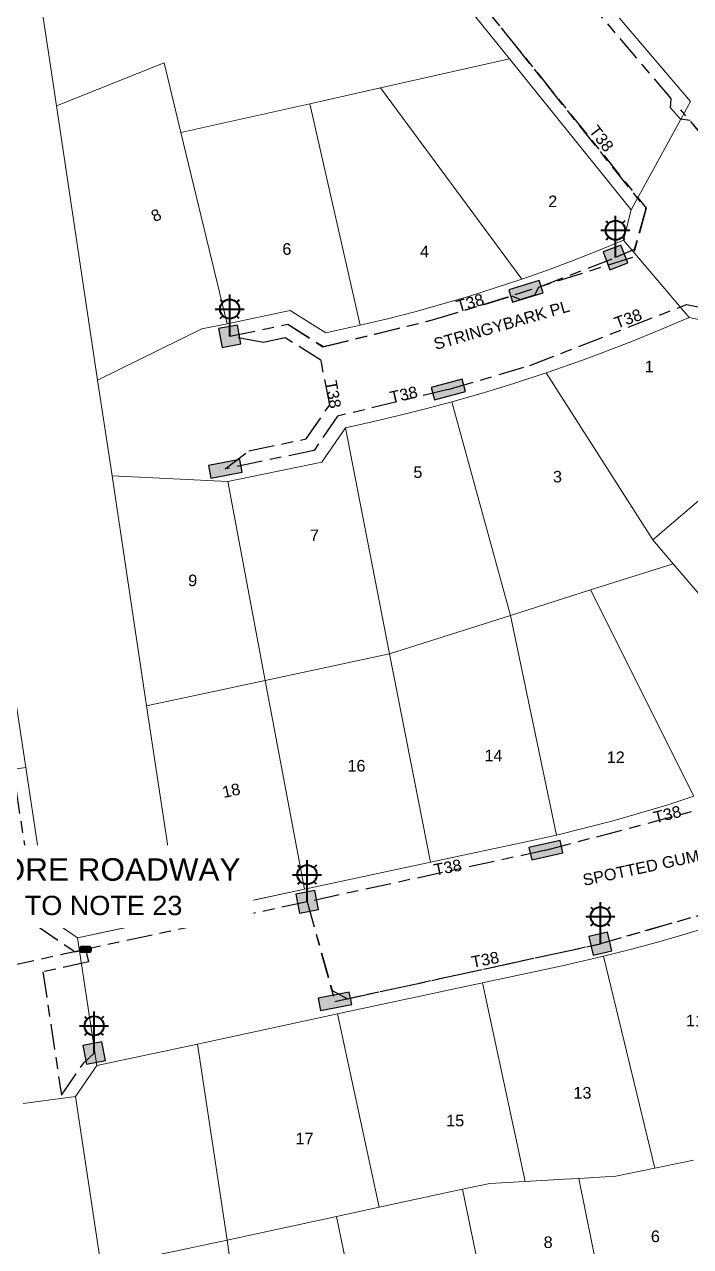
# Model space of a CAD drawing. Header units: metres. Extents: x 298156 to 298818, y 6171580 to 6172425.
# Drawn here: x 298564.9 to 298668.2, y 6172139.5 to 6172329.2 of the extents above; entities that cross this region are included whole.
import ezdxf
from ezdxf import colors
from ezdxf.entities.mleader import LeaderData, LeaderLine
from ezdxf.enums import TextEntityAlignment as Align
from ezdxf.math import Vec2, Vec3

# ---------------------------------------------------------------- set-up
doc = ezdxf.new("R2010")
doc.units = ezdxf.units.M
doc.linetypes.add('Cable Exist UG', pattern=[8.2, 4, -1.2, 1.8, -1.2])
doc.layers.get('0').update_dxf_attribs({"color": 6})
doc.layers.add('Cadastre Land Parcels_SP_EXT', color=9, linetype='Continuous', lineweight=5)
doc.layers.add('Cadastre Roads_SP_EXT', color=9, linetype='Continuous', lineweight=5)
for name, color, linetype in [('Equip_SL_EXT', 7, 'Continuous'), ('Equip_SP_SL_EXT', 7, 'Continuous'), ('Mains_LV_EXT', 7, 'Continuous'), ('Mains_SL_EXT', 7, 'Continuous'), ('Notes_SP_MISC', 7, 'Continuous'), ('SupportsUG_SP_LV_EXT', 7, 'Continuous'), ('SupportsUG_SP_LV_SL_EXT', 7, 'Continuous')]:
    doc.layers.add(name, color=color, linetype=linetype)
doc.layers.get('0').off()
doc.styles.add('COLUMN_LABEL', font='arial.ttf')
doc.styles.add('iecARIAL', font='arial.ttf', dxfattribs={"height": 2})
doc.styles.add('POLE_LABEL', font='arial.ttf')
doc.styles.get("Standard").update_dxf_attribs({"font": 'arial.ttf'})

# ---------------------------------------------------------------- blocks, each defined once
blk = doc.blocks.new('COLUMN_EXT')
blk.add_hatch(color=256).paths.add_polyline_path([(-1.49, 1.48), (-1.49, -1.49), (1.48, -1.49), (1.48, 1.48)])
blk.add_lwpolyline([(-1.49, -1.49), (1.48, -1.49), (1.48, 1.48), (-1.49, 1.48)], close=True)
for tag, height, style, flags, p in [('ASSET_NUM', 2.5, 'COLUMN_LABEL', 8, (2, 2)), ('STRUCTURE_PLANT_NUMBER', 0.2, 'POLE_LABEL', 9, (1.81, 0.03)), ('STREET_CODE', 0.2, 'COLUMN_LABEL', 9, (1.81, -0.2))]:
    blk.add_attdef(tag, text='', height=height, dxfattribs=dict(style=style, flags=flags)).set_placement(p, align=Align.MIDDLE_LEFT)
at = {"flags": 9}
for tag, p in [('COLUMN_TYPE', (1.81, -0.4)), ('OWNED_BY', (1.81, -0.6)), ('STATE', (1.81, -0.8)), ('USAGE', (1.81, -1)), ('STREETNAME', (1.81, -1.6)), ('SUBURB', (1.81, -1.8)), ('LEGEND', (1.81, -1.2)), ('LOCATION', (1.81, -1.4)), ('NOTES', (1.81, -2))]:
    blk.add_attdef(tag, text='', height=0.2, dxfattribs=at).set_placement(p, align=Align.MIDDLE_LEFT)
at = {"flags": 1}
blk.add_attdef('Z', (1.81, -2.35), '', height=0.2, dxfattribs=at)
blk = doc.blocks.new('PILLAR_EXT')
blk.add_hatch(color=256).paths.add_polyline_path([(-2.475, 0.99), (-2.475, -0.99), (2.475, -0.99), (2.475, 0.99)])
blk.add_lwpolyline([(-2.475, -0.99), (2.475, -0.99), (2.475, 0.99), (-2.475, 0.99)], close=True)
at = {"style": 'iecARIAL', "flags": 8}
blk.add_attdef('ASSET_NUM', (1.5, 3.5), '', height=2.5, dxfattribs=at)
for tag, p, flags in [('OWNED_BY', (0, -0.2), 9), ('STATE', (0, -0.4), 9), ('SUPPORT_TYPE', (0, -0.6), 9), ('STREETNAME', (0, -1.8), 9), ('SUBURB', (0, -2), 1), ('USAGE', (0, -0.8), 9), ('LEGEND', (0, -1), 9), ('LOCATION', (0, -1.2), 9), ('NOTES', (0, -1.4), 9), ('PARENT', (0, -1.6), 9)]:
    blk.add_attdef(tag, p, '', height=0.2, dxfattribs=dict(flags=flags))
blk = doc.blocks.new('SL_LANTERN_EXT')
at = {"lineweight": 40}
for p, q in [((0, 1.97), (0, 6.47)), ((-2.25, 4.22), (2.25, 4.22)), ((-1.46, 5.68), (-1.06, 5.28)), ((1.46, 5.68), (1.06, 5.28)), ((-1.46, 2.76), (-1.06, 3.16)), ((0, 0), (0, 2.72)), ((1.46, 2.76), (1.06, 3.16))]:
    blk.add_line(p, q, dxfattribs=at)
blk.add_circle((0, 4.22), 1.5, dxfattribs=at)
at = {"style": 'iecARIAL', "flags": 8}
blk.add_attdef('ASSET_NUM', (1.5, 1.5), '', height=2.5, dxfattribs=at)
for tag, p, height, flags in [('OPERATING_VOLTAGE', (0.98, -1.65), 0.2, 9), ('ORIENTATION', (0.98, -1.85), 0.2, 9), ('OWNED_BY', (0.98, -2.05), 0.2, 9), ('CONSTRUCTED_VOLTAGE', (0.98, -0.65), 0.2, 9), ('CONTROL_TYPE', (0.98, -0.85), 0.2, 9), ('LANTERN_PURPOSE', (0.98, -1.05), 0.2, 9), ('LANTERN_TYPE', (0.98, -1.25), 0.2, 9), ('NO_PHASES', (0.98, -1.45), 0.2, 9), ('LNUMBER', (2.18, -3.25), 2.5, 8), ('STATE', (0.98, -2.25), 0.2, 9), ('USAGE', (0.98, -2.45), 0.2, 9), ('CEXIST', (0.98, -2.65), 0.2, 9), ('CNEW', (0.98, -2.85), 0.2, 9), ('CNUMBER', (0.98, -3.05), 0.2, 9), ('CREMOVE', (0.98, -3.25), 0.2, 9), ('CREPLACE', (0.98, -3.45), 0.2, 9), ('LKINGHEIGHT', (0.98, -3.65), 0.2, 9), ('LBRACKET', (0.98, -3.85), 0.2, 9), ('LBRACKETVOCAB', (0.98, -4.05), 0.2, 9), ('LCATEGORY', (0.98, -4.25), 0.2, 9), ('LCHARGE1', (0.98, -4.45), 0.2, 9), ('LCHARGE1PERCENT', (0.98, -4.65), 0.2, 9), ('LCHARGE2', (0.98, -4.85), 0.2, 9), ('LCHARGE2PERCENT', (0.98, -5.05), 0.2, 9), ('LCHARGE3', (0.98, -5.25), 0.2, 9), ('LCHARGE3PERCENT', (0.98, -5.45), 0.2, 9), ('LEXIST', (0.98, -5.65), 0.2, 9), ('LLAMP', (0.98, -5.85), 0.2, 9), ('LLAMPVOCAB', (0.98, -6.05), 0.2, 9), ('LMAST', (0.98, -6.25), 0.2, 9), ('LMASTVOCAB', (0.98, -6.45), 0.2, 9), ('LNEW', (0.98, -6.65), 0.2, 9), ('LANTNUMBER', (0.98, -6.85), 0.2, 9), ('LOUTREACH', (0.98, -7.25), 0.2, 9), ('LOUTREACHVOCAB', (0.98, -7.45), 0.2, 9), ('LRATECODE', (0.98, -7.65), 0.2, 9), ('STREETNAME', (0.98, -9.25), 0.2, 9), ('SUBURB', (0.98, -9.45), 0.2, 1), ('LREMOVE', (0.98, -7.85), 0.2, 9), ('LREPLACE', (0.98, -8.05), 0.2, 9), ('LTYPE', (0.98, -8.25), 0.2, 9), ('LTYPEVOCAB', (0.98, -8.45), 0.2, 9), ('LEGEND', (0.98, -8.65), 0.2, 9), ('LOCATION', (0.98, -8.85), 0.2, 9), ('NOTES', (0.98, -9.05), 0.2, 9)]:
    blk.add_attdef(tag, p, '', height=height, dxfattribs=dict(flags=flags))
blk = doc.blocks.new('SL_STJ_EXT')
h = blk.add_hatch(color=256)
edge = h.paths.add_edge_path()
edge.add_ellipse((-0.59, 0.13), major_axis=(0.226, 0.226), ratio=1, start_angle=45, end_angle=135)
edge.add_line((-0.91, 0.13), (-0.91, -0.13))
edge.add_ellipse((-0.59, -0.13), major_axis=(0.226, 0.226), ratio=1, start_angle=135, end_angle=225)
edge.add_line((-0.59, -0.45), (0.59, -0.45))
edge.add_ellipse((0.59, -0.13), major_axis=(-0.226, 0.226), ratio=1, start_angle=135, end_angle=225)
edge.add_line((0.91, -0.13), (0.91, 0.13))
edge.add_ellipse((0.59, 0.13), major_axis=(-0.226, 0.226), ratio=1, start_angle=225, end_angle=315)
edge.add_line((0.59, 0.45), (-0.59, 0.45))
blk.add_lwpolyline([(-0.91, 0.13), (-0.91, -0.13, 0.414214), (-0.59, -0.45), (0.59, -0.45, 0.414214), (0.91, -0.13), (0.91, 0.13, 0.414214), (0.59, 0.45), (-0.59, 0.45, 0.414214)], format="xyb", close=True)
at = {"flags": 1}
blk.add_attdef('Z', (0, 0), '', height=0.2, dxfattribs=at)
at = {"flags": 9}
for tag, p in [('ORIENTATION', (0, 0)), ('USAGE', (0, -0.2)), ('LEGEND', (0, -0.4)), ('NOTES', (0, -0.6))]:
    blk.add_attdef(tag, text='', height=0.2, dxfattribs=at).set_placement(p, align=Align.MIDDLE_LEFT)

msp = doc.modelspace()

# ---------------------------------------------------------------- linework, layer by layer
at = {"layer": 'Cadastre Land Parcels_SP_EXT', "linetype": 'Continuous'}
for p, q in [((298568.66, 6172324.5), (298567.32, 6172333.4)), ((298569.85, 6172316.58), (298568.66, 6172324.5)), ((298586.57, 6172323.25), (298569.85, 6172316.58)), ((298589.18, 6172312.42), (298586.57, 6172323.25)), ((298640.16, 6172323.87), (298620.15, 6172319.38)), ((298659.02, 6172300.41), (298640.16, 6172323.87)), ((298620.15, 6172319.38), (298609.19, 6172316.9)), ((298642.07, 6172289.68), (298620.15, 6172319.38)), ((298620.15, 6172319.38), (298642.07, 6172289.68)), ((298576.24, 6172273.99), (298569.85, 6172316.58)), ((298569.85, 6172316.58), (298576.24, 6172273.99)), ((298609.19, 6172316.9), (298589.18, 6172312.42)), ((298609.19, 6172316.9), (298617, 6172282.52)), ((298617, 6172282.52), (298609.19, 6172316.9)), ((298596.33, 6172282.76), (298589.18, 6172312.42)), ((298589.18, 6172312.42), (298596.33, 6172282.76)), ((298657.86, 6172295.71), (298659.02, 6172300.41)), ((298659.02, 6172300.41), (298659.02, 6172300.41)), ((298653.95, 6172294.1), (298657.86, 6172295.71)), ((298650.01, 6172292.56), (298653.95, 6172294.1)), ((298646.05, 6172291.09), (298650.01, 6172292.56)), ((298642.07, 6172289.68), (298646.05, 6172291.09)), ((298633.8, 6172287), (298637.95, 6172288.31)), ((298637.95, 6172288.31), (298642.07, 6172289.68)), ((298642.07, 6172289.68), (298642.07, 6172289.68)), ((298629.63, 6172285.77), (298633.8, 6172287)), ((298596.33, 6172282.76), (298606.13, 6172284.79)), ((298606.13, 6172284.79), (298611.64, 6172281.34)), ((298621.24, 6172283.53), (298625.44, 6172284.62)), ((298625.44, 6172284.62), (298629.63, 6172285.77)), ((298592.4, 6172281.94), (298596.33, 6172282.76)), ((298611.64, 6172281.34), (298617, 6172282.52)), ((298617, 6172282.52), (298621.24, 6172283.53)), ((298617, 6172282.52), (298617, 6172282.52)), ((298668.01, 6172283.75), (298663.64, 6172281.87)), ((298674.25, 6172282.35), (298668.01, 6172283.75)), ((298576.24, 6172273.99), (298592.4, 6172281.94)), ((298663.64, 6172281.87), (298659.23, 6172280.06)), ((298659.23, 6172280.06), (298654.8, 6172278.33)), ((298651.5, 6172277.11), (298646.13, 6172275.22)), ((298654.8, 6172278.33), (298651.5, 6172277.11)), ((298645.84, 6172275.12), (298640.99, 6172273.53)), ((298646.13, 6172275.22), (298645.84, 6172275.12)), ((298662.37, 6172249.24), (298645.84, 6172275.12)), ((298645.84, 6172275.12), (298662.37, 6172249.24)), ((298577.56, 6172265.27), (298576.24, 6172273.99)), ((298576.24, 6172273.99), (298576.24, 6172273.99)), ((298640.99, 6172273.53), (298636.12, 6172272.03)), ((298636.12, 6172272.03), (298631.21, 6172270.63)), ((298627.1, 6172269.54), (298622.98, 6172268.51)), ((298631.21, 6172270.63), (298627.1, 6172269.54)), ((298631.21, 6172270.63), (298640.33, 6172237.48)), ((298640.33, 6172237.48), (298631.21, 6172270.63)), ((298685.6, 6172269.01), (298662.37, 6172249.24)), ((298662.37, 6172249.24), (298685.6, 6172269.01)), ((298618.84, 6172267.54), (298614.69, 6172266.62)), ((298622.98, 6172268.51), (298618.84, 6172267.54)), ((298578.48, 6172259.13), (298577.56, 6172265.27)), ((298614.69, 6172266.62), (298611.01, 6172261.28)), ((298614.69, 6172266.62), (298621.54, 6172231.51)), ((298621.54, 6172231.51), (298614.69, 6172266.62)), ((298614.69, 6172266.62), (298614.69, 6172266.62)), ((298611.01, 6172261.28), (298596.47, 6172258.26)), ((298583.85, 6172223.43), (298578.48, 6172259.13)), ((298596.47, 6172258.26), (298578.48, 6172259.13)), ((298578.48, 6172259.13), (298583.85, 6172223.43)), ((298602.26, 6172227.37), (298596.47, 6172258.26)), ((298596.47, 6172258.26), (298596.47, 6172258.26)), ((298596.47, 6172258.26), (298602.26, 6172227.37)), ((298662.37, 6172249.24), (298665.56, 6172245.5)), ((298665.56, 6172245.5), (298662.37, 6172249.24)), ((298662.37, 6172249.24), (298662.37, 6172249.24)), ((298665.56, 6172245.5), (298652.74, 6172241.43)), ((298652.74, 6172241.43), (298665.56, 6172245.5)), ((298676.96, 6172232.1), (298665.56, 6172245.5)), ((298665.56, 6172245.5), (298676.96, 6172232.1)), ((298640.33, 6172237.48), (298652.74, 6172241.43)), ((298652.74, 6172241.43), (298640.33, 6172237.48)), ((298652.74, 6172241.43), (298668.77, 6172209.43)), ((298668.77, 6172209.43), (298652.74, 6172241.43)), ((298640.33, 6172237.48), (298621.54, 6172231.51)), ((298621.54, 6172231.51), (298640.33, 6172237.48)), ((298647.44, 6172203.4), (298640.33, 6172237.48)), ((298640.33, 6172237.48), (298640.33, 6172237.48)), ((298640.33, 6172237.48), (298647.44, 6172203.4)), ((298562.06, 6172233.95), (298565.12, 6172213.86)), ((298621.54, 6172231.51), (298602.26, 6172227.37)), ((298602.26, 6172227.37), (298621.54, 6172231.51)), ((298627.9, 6172199.17), (298621.54, 6172231.51)), ((298621.54, 6172231.51), (298627.9, 6172199.17)), ((298602.26, 6172227.37), (298583.85, 6172223.43)), ((298583.85, 6172223.43), (298602.26, 6172227.37)), ((298608.33, 6172194.97), (298602.26, 6172227.37)), ((298602.26, 6172227.37), (298608.33, 6172194.97)), ((298583.85, 6172223.43), (298588.77, 6172190.77)), ((298588.77, 6172190.77), (298583.85, 6172223.43)), ((298565.12, 6172213.86), (298568.63, 6172190.54)), ((298664.55, 6172208.05), (298668.77, 6172209.43)), ((298656.05, 6172205.56), (298660.31, 6172206.77)), ((298660.31, 6172206.77), (298664.55, 6172208.05)), ((298651.76, 6172204.44), (298656.05, 6172205.56)), ((298627.9, 6172199.17), (298644.14, 6172202.65)), ((298644.14, 6172202.65), (298647.44, 6172203.4)), ((298647.44, 6172203.4), (298651.76, 6172204.44)), ((298647.44, 6172203.4), (298647.44, 6172203.4)), ((298608.33, 6172194.97), (298627.9, 6172199.17)), ((298588.77, 6172190.77), (298608.33, 6172194.97)), ((298608.33, 6172194.97), (298608.33, 6172194.97)), ((298608.33, 6172194.97), (298608.33, 6172194.97)), ((298568.63, 6172190.54), (298573.14, 6172187.42)), ((298573.14, 6172187.42), (298588.77, 6172190.77)), ((298667.05, 6172187.9), (298662.96, 6172186.72)), ((298671.11, 6172189.15), (298667.05, 6172187.9)), ((298658.86, 6172185.61), (298654.74, 6172184.57)), ((298662.96, 6172186.72), (298658.86, 6172185.61)), ((298654.74, 6172184.57), (298648.33, 6172183.1)), ((298662.71, 6172151.71), (298654.74, 6172184.57)), ((298654.74, 6172184.57), (298662.71, 6172151.71)), ((298648.33, 6172183.1), (298635.98, 6172180.45)), ((298635.98, 6172180.45), (298613.48, 6172175.62)), ((298635.98, 6172180.45), (298642.59, 6172149.64)), ((298642.59, 6172149.64), (298635.98, 6172180.45)), ((298635.98, 6172180.45), (298635.98, 6172180.45)), ((298613.48, 6172175.62), (298591.76, 6172170.95)), ((298613.48, 6172175.62), (298619.92, 6172145.63)), ((298619.92, 6172145.63), (298613.48, 6172175.62)), ((298591.76, 6172170.95), (298576.13, 6172167.6)), ((298596.33, 6172140.54), (298591.76, 6172170.95)), ((298591.76, 6172170.95), (298596.33, 6172140.54)), ((298576.13, 6172167.6), (298572.81, 6172162.8)), ((298572.81, 6172162.8), (298576.8, 6172136.36)), ((298656.66, 6172150.43), (298662.71, 6172151.71)), ((298662.71, 6172151.71), (298656.66, 6172150.43)), ((298668.71, 6172152.95), (298662.71, 6172151.71)), ((298662.71, 6172151.71), (298668.71, 6172152.95)), ((298662.71, 6172151.71), (298662.71, 6172151.71)), ((298637.1, 6172149.32), (298642.59, 6172149.64)), ((298642.59, 6172149.64), (298637.1, 6172149.32)), ((298642.59, 6172149.64), (298648.62, 6172149.97)), ((298648.62, 6172149.97), (298642.59, 6172149.64)), ((298648.62, 6172149.97), (298650.92, 6172150.09)), ((298650.92, 6172150.09), (298648.62, 6172149.97)), ((298650.92, 6172150.09), (298656.66, 6172150.43)), ((298656.66, 6172150.43), (298650.92, 6172150.09)), ((298650.92, 6172150.09), (298653.03, 6172139.6)), ((298653.03, 6172139.6), (298650.92, 6172150.09)), ((298650.92, 6172150.09), (298650.92, 6172150.09)), ((298619.92, 6172145.63), (298632.88, 6172148.41)), ((298632.88, 6172148.41), (298619.92, 6172145.63)), ((298632.88, 6172148.41), (298637.1, 6172149.32)), ((298637.1, 6172149.32), (298632.88, 6172148.41)), ((298632.88, 6172148.41), (298640.43, 6172111.85)), ((298640.43, 6172111.85), (298632.88, 6172148.41)), ((298613.32, 6172144.21), (298596.33, 6172140.54)), ((298596.33, 6172140.54), (298613.32, 6172144.21)), ((298613.32, 6172144.21), (298619.92, 6172145.63)), ((298619.92, 6172145.63), (298613.32, 6172144.21)), ((298619.5, 6172114.33), (298613.32, 6172144.21)), ((298613.32, 6172144.21), (298613.32, 6172144.21)), ((298613.32, 6172144.21), (298619.5, 6172114.33)), ((298576.8, 6172136.36), (298596.33, 6172140.54)), ((298596.33, 6172140.54), (298576.8, 6172136.36)), ((298596.33, 6172140.54), (298596.33, 6172140.54)), ((298596.33, 6172140.54), (298601.75, 6172103.86)), ((298601.75, 6172103.86), (298596.33, 6172140.54)), ((298653.03, 6172139.6), (298658.05, 6172115.49)), ((298658.05, 6172115.49), (298653.03, 6172139.6))]:
    msp.add_line(p, q, dxfattribs=at)
at = {"layer": 'Cadastre Roads_SP_EXT', "linetype": 'Continuous'}
for p, q in [((298627.51, 6172339.57), (298640.16, 6172323.87)), ((298668.24, 6172317.23), (298657.23, 6172330.18)), ((298640.16, 6172323.87), (298659.02, 6172300.41)), ((298663.38, 6172308.37), (298668.24, 6172317.23)), ((298659.02, 6172300.41), (298663.38, 6172308.37)), ((298657.86, 6172295.71), (298653.95, 6172294.1)), ((298662.51, 6172290.23), (298657.86, 6172295.71)), ((298653.95, 6172294.1), (298650.01, 6172292.56)), ((298650.01, 6172292.56), (298646.05, 6172291.09)), ((298646.05, 6172291.09), (298642.07, 6172289.68)), ((298668.01, 6172283.75), (298662.51, 6172290.23)), ((298637.95, 6172288.31), (298633.8, 6172287)), ((298642.07, 6172289.68), (298637.95, 6172288.31)), ((298633.8, 6172287), (298629.63, 6172285.77)), ((298606.13, 6172284.79), (298596.33, 6172282.76)), ((298611.64, 6172281.34), (298606.13, 6172284.79)), ((298625.44, 6172284.62), (298621.24, 6172283.53)), ((298629.63, 6172285.77), (298625.44, 6172284.62)), ((298596.33, 6172282.76), (298592.4, 6172281.94)), ((298617, 6172282.52), (298611.64, 6172281.34)), ((298621.24, 6172283.53), (298617, 6172282.52)), ((298663.64, 6172281.87), (298668.01, 6172283.75)), ((298668.01, 6172283.75), (298668.01, 6172283.75)), ((298592.4, 6172281.94), (298576.24, 6172273.99)), ((298659.23, 6172280.06), (298663.64, 6172281.87)), ((298654.8, 6172278.33), (298659.23, 6172280.06)), ((298646.13, 6172275.22), (298651.5, 6172277.11)), ((298651.5, 6172277.11), (298654.8, 6172278.33)), ((298640.99, 6172273.53), (298645.84, 6172275.12)), ((298645.84, 6172275.12), (298646.13, 6172275.22)), ((298576.24, 6172273.99), (298577.56, 6172265.27)), ((298636.12, 6172272.03), (298640.99, 6172273.53)), ((298631.21, 6172270.63), (298636.12, 6172272.03)), ((298622.98, 6172268.51), (298627.1, 6172269.54)), ((298627.1, 6172269.54), (298631.21, 6172270.63)), ((298614.69, 6172266.62), (298618.84, 6172267.54)), ((298618.84, 6172267.54), (298622.98, 6172268.51)), ((298577.56, 6172265.27), (298578.48, 6172259.13)), ((298611.01, 6172261.28), (298614.69, 6172266.62)), ((298596.47, 6172258.26), (298611.01, 6172261.28)), ((298578.48, 6172259.13), (298596.47, 6172258.26)), ((298565.12, 6172213.86), (298553.6, 6172212.21)), ((298568.63, 6172190.54), (298565.12, 6172213.86)), ((298668.77, 6172209.43), (298664.55, 6172208.05)), ((298660.31, 6172206.77), (298656.05, 6172205.56)), ((298664.55, 6172208.05), (298660.31, 6172206.77)), ((298656.05, 6172205.56), (298651.76, 6172204.44)), ((298644.14, 6172202.65), (298627.9, 6172199.17)), ((298647.44, 6172203.4), (298644.14, 6172202.65)), ((298651.76, 6172204.44), (298647.44, 6172203.4)), ((298627.9, 6172199.17), (298608.33, 6172194.97)), ((298608.33, 6172194.97), (298588.77, 6172190.78)), ((298560.43, 6172190.17), (298568.63, 6172190.54)), ((298568.63, 6172190.54), (298568.63, 6172190.54)), ((298588.77, 6172190.78), (298573.14, 6172187.42)), ((298573.14, 6172187.42), (298574.63, 6172177.55)), ((298662.96, 6172186.72), (298667.05, 6172187.9)), ((298667.05, 6172187.9), (298671.11, 6172189.15)), ((298654.74, 6172184.57), (298658.86, 6172185.61)), ((298658.86, 6172185.61), (298662.96, 6172186.72)), ((298648.33, 6172183.1), (298654.74, 6172184.57)), ((298635.98, 6172180.45), (298648.33, 6172183.1)), ((298613.48, 6172175.62), (298635.98, 6172180.45)), ((298574.63, 6172177.55), (298576.13, 6172167.6)), ((298591.76, 6172170.95), (298613.48, 6172175.62)), ((298576.13, 6172167.6), (298591.76, 6172170.95)), ((298572.81, 6172162.8), (298564.69, 6172161.73)), ((298576.8, 6172136.36), (298572.81, 6172162.8))]:
    msp.add_line(p, q, dxfattribs=at)
at = {"layer": 'Mains_LV_EXT', "linetype": 'Cable Exist UG'}
for p, q in [((298629.07, 6172340.84), (298661.37, 6172300.7)), ((298688.75, 6172290.05), (298666.72, 6172315.95)), ((298661.37, 6172300.7), (298659.25, 6172293.05)), ((298659.25, 6172293.05), (298642.7, 6172287.79)), ((298628.23, 6172283.34), (298642.7, 6172287.79)), ((298643.29, 6172276.26), (298667.61, 6172285.74)), ((298667.61, 6172285.74), (298675.21, 6172284.2)), ((298596.74, 6172280.81), (298605.75, 6172282.68)), ((298605.75, 6172282.68), (298611.27, 6172279.22)), ((298611.27, 6172279.22), (298628.23, 6172283.34)), ((298601.98, 6172279.86), (298596.74, 6172280.81)), ((298605.37, 6172280.56), (298601.98, 6172279.86)), ((298610.9, 6172277.09), (298605.37, 6172280.56)), ((298612.26, 6172270.16), (298610.9, 6172277.09)), ((298630.66, 6172272.56), (298643.29, 6172276.26)), ((298630.66, 6172272.56), (298613.47, 6172268.4)), ((298608.62, 6172264.88), (298612.26, 6172270.16)), ((298613.47, 6172268.4), (298609.82, 6172263.09)), ((298599.71, 6172263.03), (298608.62, 6172264.88)), ((298609.82, 6172263.09), (298596.06, 6172260.23)), ((298596.06, 6172260.23), (298599.71, 6172263.03)), ((298645.8, 6172201.04), (298669.71, 6172207.38)), ((298645.8, 6172201.04), (298608.75, 6172193.02)), ((298608.75, 6172193.02), (298613.06, 6172177.58)), ((298672.9, 6172191.86), (298654.25, 6172186.52)), ((298613.06, 6172177.58), (298654.25, 6172186.52))]:
    msp.add_line(p, q, dxfattribs=at)
at = {"layer": 'Mains_SL_EXT', "linetype": 'Cable Exist UG'}
for p, q in [((298665.24, 6172317.71), (298644.82, 6172341.75)), ((298630.47, 6172339.14), (298661.29, 6172300.61)), ((298665.14, 6172316.26), (298665.24, 6172317.71)), ((298666.71, 6172314.53), (298665.14, 6172316.26)), ((298668.16, 6172314.29), (298666.71, 6172314.53)), ((298688.75, 6172290.05), (298668.16, 6172314.29)), ((298661.29, 6172300.61), (298659.52, 6172294.3)), ((298659.52, 6172294.3), (298656.59, 6172293.04)), ((298644.7, 6172288.41), (298656.59, 6172293.04)), ((298644.09, 6172287.23), (298644.7, 6172288.41)), ((298628.37, 6172283.39), (298640.53, 6172287.07)), ((298640.53, 6172287.07), (298641.85, 6172286.5)), ((298641.85, 6172286.5), (298644.09, 6172287.23)), ((298596.74, 6172280.81), (298605.76, 6172282.68)), ((298605.76, 6172282.68), (298611.21, 6172279.17)), ((298611.21, 6172279.17), (298628.37, 6172283.39)), ((298561.12, 6172226.9), (298566.76, 6172189.36)), ((298608.75, 6172193.02), (298574.37, 6172185.65)), ((298608.75, 6172193.02), (298612.64, 6172179.25)), ((298673.24, 6172191.97), (298654.25, 6172186.52)), ((298566.76, 6172189.36), (298572.71, 6172185.28)), ((298574.37, 6172185.65), (298552.03, 6172180.76)), ((298572.71, 6172185.28), (298574.37, 6172185.65)), ((298574.37, 6172185.65), (298574.82, 6172183.7)), ((298615.02, 6172177.99), (298654.25, 6172186.52)), ((298574.82, 6172183.7), (298567.76, 6172182.16)), ((298567.76, 6172182.16), (298570.62, 6172163.03)), ((298612.64, 6172179.25), (298615.02, 6172177.99)), ((298574.13, 6172168.06), (298575.71, 6172169.56)), ((298570.62, 6172163.03), (298574.13, 6172168.06))]:
    msp.add_line(p, q, dxfattribs=at)

# ---------------------------------------------------------------- block references
at = {"layer": 'Equip_SL_EXT'}
msp.add_blockref('SL_STJ_EXT', (298574.37, 6172185.65), dxfattribs=at)
at = {"layer": 'Equip_SP_SL_EXT'}
for p in [(298656.59, 6172293.04), (298596.74, 6172280.81), (298608.75, 6172193.02), (298654.25, 6172186.52), (298575.71, 6172169.56)]:
    msp.add_blockref('SL_LANTERN_EXT', p, dxfattribs=at)
at = {"layer": 'SupportsUG_SP_LV_EXT'}
for p, rotation in [((298642.7, 6172287.79), 197.2322124162141), ((298630.66, 6172272.56), 14.86798194659956), ((298596.06, 6172260.23), 10.59826407901195), ((298645.8, 6172201.04), 192.4781996986504), ((298613.06, 6172177.58), 10.9844194437938)]:
    msp.add_blockref('PILLAR_EXT', p, dxfattribs=dict(at, rotation=rotation))
at = {"layer": 'SupportsUG_SP_LV_SL_EXT'}
for p, rotation in [((298656.59, 6172293.04), 201.1549906969979), ((298596.74, 6172280.81), 190.5340174812483), ((298608.75, 6172193.02), 190.9032660437901), ((298654.25, 6172186.52), 13.03024255513784), ((298575.71, 6172169.56), 10.98341904129433)]:
    msp.add_blockref('COLUMN_EXT', p, dxfattribs=dict(at, rotation=rotation))

# ---------------------------------------------------------------- texts
at = {"layer": 'Cadastre Land Parcels_SP_EXT'}
for s, p in [('2', (298646.16, 6172300.85)), ('6', (298604.91, 6172293.46)), ('4', (298626.27, 6172293.08)), ('1', (298661.14, 6172275.21)), ('5', (298625.24, 6172258.83)), ('3', (298646.9, 6172258.12)), ('7', (298609.19, 6172249.01)), ('14', (298636.27, 6172214.84)), ('12', (298655.24, 6172214.57)), ('16', (298615.01, 6172213.25)), ('11', (298667.53, 6172173.71)), ('13', (298650.07, 6172162.49)), ('15', (298630.33, 6172158.18)), ('17', (298606.96, 6172155.39)), ('6', (298662.09, 6172140.21)), ('8', (298645.45, 6172139.3))]:
    msp.add_text(s, height=1.8, dxfattribs=at).set_placement(p)
for s, rotation, p in [('8', 26.1742, (298585.1, 6172298.49)), ('9', 357.3532, (298590.26, 6172242.05)), ('18', 12.1066, (298595.8, 6172209.14))]:
    msp.add_text(s, height=1.8, rotation=rotation, dxfattribs=at).set_placement(p)
at = {"layer": 'Cadastre Roads_SP_EXT'}
for s, rotation, p in [('STRINGYBARK PL', 16.0344, (298628.71, 6172278.68)), ('SPOTTED GUM RD', 12.1109, (298651.73, 6172195.49))]:
    msp.add_text(s, height=1.8, rotation=rotation, dxfattribs=at).set_placement(p)
at = {"layer": 'Mains_LV_EXT'}
for rotation, p in [(307.666, (298652.39, 6172312.67)), (15.9807, (298632.2, 6172284.56)), (20.4343, (298656.83, 6172281.95)), (279.9464, (298611.55, 6172273.77)), (12.4888, (298621.81, 6172270.42)), (14.1808, (298662.76, 6172205.21)), (10.96, (298628.61, 6172197.09)), (11.1124, (298634.42, 6172182.76))]:
    msp.add_text('T38', height=1.8, rotation=rotation, dxfattribs=at).set_placement(p)

# ---------------------------------------------------------------- next in the draw order: leaders
at = {"layer": 'Notes_SP_MISC', "color": 7, "linetype": 'Continuous'}
ml = msp.add_multileader_mtext('Standard', dxfattribs=at)
ml.set_content('{\\H0.875x;UNDERBORE ROADWAY}\\P{\\H0.75x;REFER TO NOTE 23}', color=7)
ml.set_leader_properties()
ml.build(insert=Vec2(0, 0))
ml.multileader.update_dxf_attribs({"has_text_frame": 1, "dogleg_length": 4})
ctx = ml.context
ctx.base_point, ctx.plane_origin = Vec3(298538.77, 6172197.78), Vec3(298612.34, 6172128.53)
ctx.text_align_type = 1
notes = []
notes.append((ctx, [(0, (1, 1, 0), (298534.77, 6172197.78), (1, 0), 4, [(0, [(298516.01, 6172209.29)], 0, [])])]))
ctx.mtext.insert, ctx.mtext.alignment, ctx.mtext.flow_direction = Vec3(298569.49, 6172199.8), 2, 5
ctx.mtext.has_bg_fill, ctx.mtext.bg_color, ctx.mtext.bg_scale_factor, ctx.mtext.bg_transparency, ctx.mtext.use_window_bg_color = 1, -1027028792, 1.5, 0, 1
for ctx, leaders in notes:
    for number, flags, end, landing, length, lines in leaders:
        leader = LeaderData()
        leader.index, (leader.has_last_leader_line, leader.has_dogleg_vector, leader.attachment_direction) = number, flags
        leader.last_leader_point, leader.dogleg_vector, leader.dogleg_length = Vec3(end), Vec3(landing), length
        for number, points, colour, breaks in lines:
            line = LeaderLine()
            line.index, line.vertices, line.color, line.breaks = number, Vec3.list(points), colors.encode_raw_color(colour), breaks
            leader.lines.append(line)
        ctx.leaders.append(leader)

doc.saveas('drawing.dxf')
